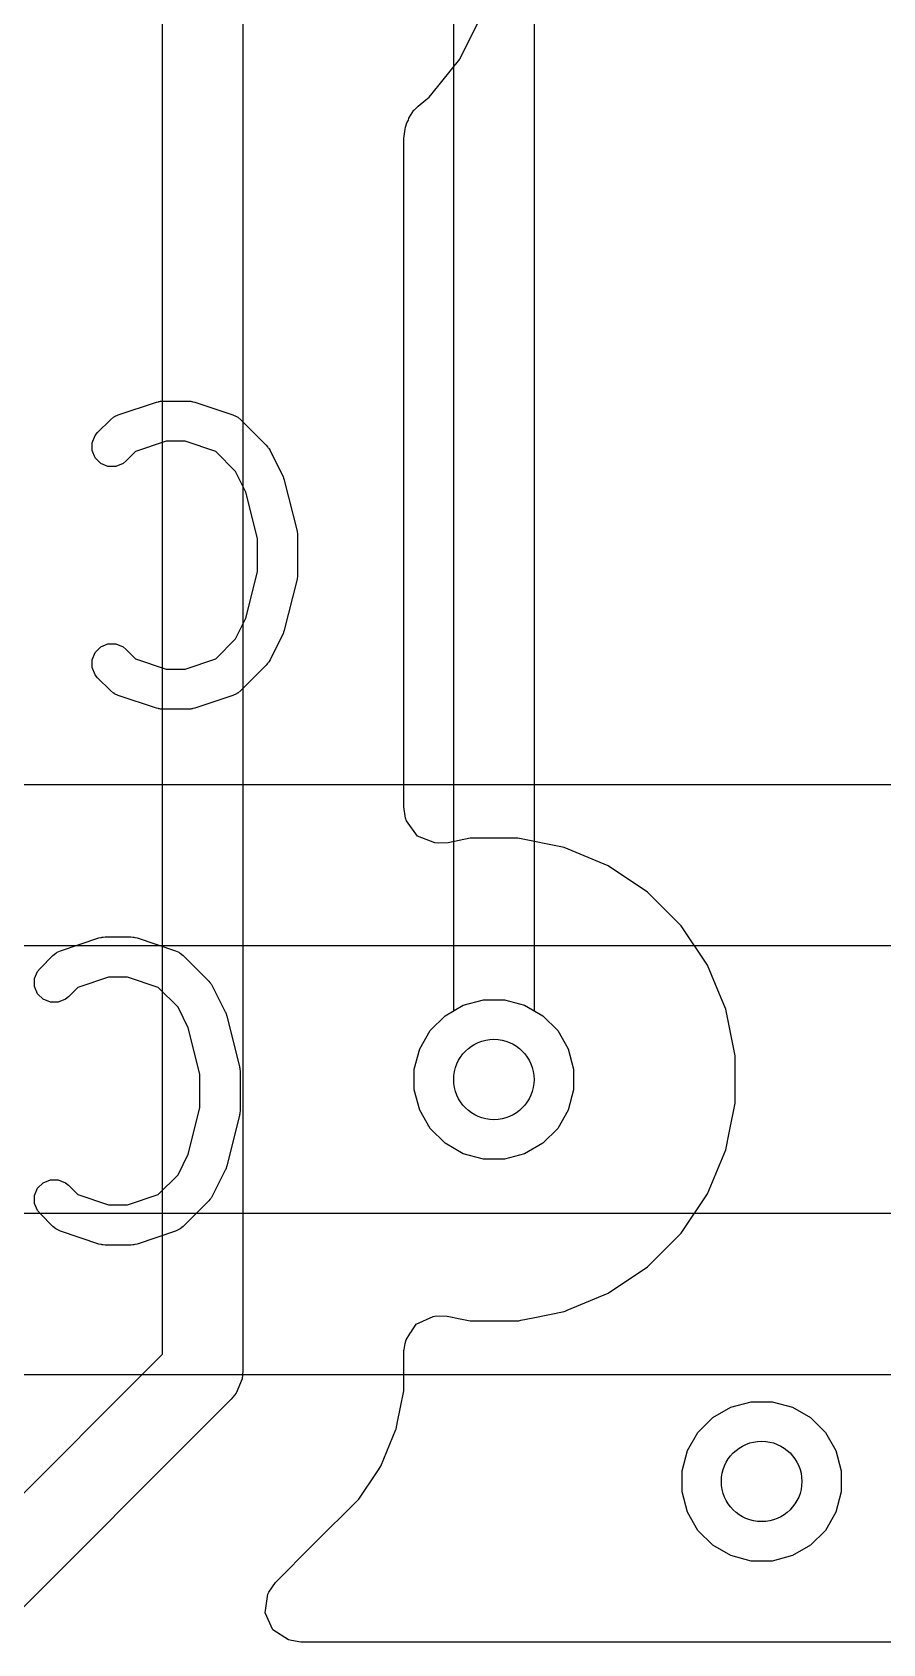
# Model space of a CAD drawing. Header units: inches. Extents: x 1.3 to 5.24, y -7.03 to -1.12.
# Drawn here: x 2.373 to 2.4981, y -6.6577 to -6.4209 of the extents above; entities that cross this region are included whole.
import ezdxf

# ---------------------------------------------------------------- set-up
doc = ezdxf.new("R2010")
doc.units = ezdxf.units.IN
doc.header["$MEASUREMENT"] = 0
for name, color, linetype, true_color in [('B.Cu', 153, 'CONTINUOUS', 0x4d7fc4), ('B.Silkscreen', 31, 'CONTINUOUS', 0xe8b2a7), ('F.Cu', 13, 'CONTINUOUS', 0xc83434), ('In1.Cu', 91, 'CONTINUOUS', 0x7fc87f), ('In2.Cu', 33, 'CONTINUOUS', 0xce7d2c)]:
    doc.layers.add(name, color=color, linetype=linetype, true_color=true_color)

msp = doc.modelspace()

# ---------------------------------------------------------------- linework, layer by layer
at = {"layer": 'B.Cu', "linetype": 'CONTINUOUS'}
for p, q in [((2.39222, -6.61517), (2.39222, -6.41634)), ((2.40404, -6.41634), (2.40404, -6.61762)), ((2.43593, -6.42486), (2.43912, -6.41843)), ((2.4333, -6.42814), (2.43593, -6.42486)), ((2.43187, -6.42992), (2.4333, -6.42814)), ((2.42924, -6.43231), (2.42981, -6.43177)), ((2.42981, -6.43177), (2.43095, -6.43085)), ((2.43095, -6.43085), (2.43144, -6.43045)), ((2.43144, -6.43045), (2.43187, -6.42992)), ((2.42814, -6.43424), (2.42837, -6.43383)), ((2.42837, -6.43383), (2.42842, -6.43351)), ((2.42842, -6.43351), (2.42919, -6.43235)), ((2.42919, -6.43235), (2.42924, -6.43231)), ((2.42768, -6.43652), (2.42787, -6.43514)), ((2.42768, -6.53475), (2.42768, -6.43652)), ((2.42787, -6.43514), (2.42796, -6.43485)), ((2.42796, -6.43485), (2.42814, -6.43424)), ((2.42796, -6.53638), (2.42768, -6.53475)), ((2.4281, -6.53678), (2.42796, -6.53638)), ((2.42971, -6.53902), (2.4281, -6.53678)), ((2.43227, -6.54002), (2.42971, -6.53902)), ((2.43281, -6.54007), (2.43227, -6.54002)), ((2.4342, -6.54), (2.43281, -6.54007)), ((2.43745, -6.53935), (2.4342, -6.54)), ((2.4342, -6.54), (2.4342, -6.54)), ((2.44444, -6.53935), (2.43745, -6.53935)), ((2.43745, -6.53935), (2.43745, -6.53935)), ((2.43745, -6.53935), (2.43745, -6.53935)), ((2.45129, -6.54071), (2.44444, -6.53935)), ((2.44444, -6.53935), (2.44444, -6.53935)), ((2.44444, -6.53935), (2.44444, -6.53935)), ((2.45774, -6.54338), (2.45129, -6.54071)), ((2.45129, -6.54071), (2.45129, -6.54071)), ((2.45129, -6.54071), (2.45129, -6.54071)), ((2.45774, -6.54339), (2.45774, -6.54338)), ((2.46354, -6.54727), (2.45774, -6.54339)), ((2.45774, -6.54339), (2.45774, -6.54339)), ((2.45774, -6.54339), (2.45774, -6.54339)), ((2.45774, -6.54339), (2.45774, -6.54339)), ((2.46848, -6.5522), (2.46354, -6.54727)), ((2.46354, -6.54727), (2.46354, -6.54727)), ((2.46354, -6.54727), (2.46354, -6.54727)), ((2.47236, -6.55801), (2.46848, -6.5522)), ((2.46848, -6.5522), (2.46848, -6.5522)), ((2.46848, -6.5522), (2.46848, -6.5522)), ((2.47296, -6.55944), (2.47236, -6.55801)), ((2.47236, -6.55801), (2.47236, -6.55801)), ((2.47437, -6.56285), (2.47296, -6.55944)), ((2.43375, -6.56543), (2.43642, -6.56389)), ((2.43642, -6.56389), (2.4394, -6.56309)), ((2.4394, -6.56309), (2.44249, -6.56309)), ((2.44249, -6.56309), (2.44546, -6.56389)), ((2.44546, -6.56389), (2.44813, -6.56543)), ((2.47504, -6.56446), (2.47437, -6.56285)), ((2.47437, -6.56285), (2.47437, -6.56285)), ((2.4764, -6.57131), (2.47504, -6.56446)), ((2.47504, -6.56446), (2.47504, -6.56446)), ((2.43157, -6.56761), (2.43375, -6.56543)), ((2.44813, -6.56543), (2.45032, -6.56761)), ((2.43003, -6.57028), (2.43157, -6.56761)), ((2.45032, -6.56761), (2.45186, -6.57028)), ((2.42923, -6.57326), (2.43003, -6.57028)), ((2.45186, -6.57028), (2.45265, -6.57326)), ((2.4764, -6.5783), (2.4764, -6.57131)), ((2.4764, -6.57131), (2.4764, -6.57131)), ((2.42923, -6.57634), (2.42923, -6.57326)), ((2.45265, -6.57326), (2.45265, -6.57634)), ((2.43003, -6.57932), (2.42923, -6.57634)), ((2.45265, -6.57634), (2.45186, -6.57932)), ((2.47553, -6.58266), (2.4764, -6.5783)), ((2.4764, -6.5783), (2.4764, -6.5783)), ((2.43157, -6.58199), (2.43003, -6.57932)), ((2.45186, -6.57932), (2.45032, -6.58199)), ((2.43375, -6.58417), (2.43157, -6.58199)), ((2.45032, -6.58199), (2.44813, -6.58417)), ((2.47504, -6.58514), (2.47553, -6.58266)), ((2.43642, -6.58572), (2.43375, -6.58417)), ((2.4394, -6.58651), (2.43642, -6.58572)), ((2.44546, -6.58572), (2.44249, -6.58651)), ((2.44813, -6.58417), (2.44546, -6.58572)), ((2.47236, -6.5916), (2.47504, -6.58514)), ((2.44249, -6.58651), (2.4394, -6.58651)), ((2.46848, -6.5974), (2.47236, -6.5916)), ((2.46354, -6.60234), (2.46848, -6.5974)), ((2.45774, -6.60622), (2.46354, -6.60234)), ((2.45173, -6.60871), (2.45774, -6.60622)), ((2.45774, -6.60622), (2.45774, -6.60622)), ((2.45774, -6.60622), (2.45774, -6.60622)), ((2.44672, -6.6098), (2.45129, -6.60889)), ((2.45129, -6.60889), (2.45141, -6.60884)), ((2.45129, -6.60889), (2.45129, -6.60889)), ((2.45129, -6.60889), (2.45129, -6.60889)), ((2.45129, -6.60889), (2.45129, -6.60889)), ((2.45129, -6.60889), (2.45129, -6.60889)), ((2.45141, -6.60884), (2.45173, -6.60871)), ((2.45173, -6.60871), (2.45173, -6.60871)), ((2.42872, -6.61199), (2.42952, -6.61075)), ((2.42952, -6.61075), (2.43202, -6.60961)), ((2.43202, -6.60961), (2.43245, -6.60954)), ((2.43245, -6.60954), (2.43409, -6.60959)), ((2.43409, -6.60959), (2.43479, -6.60973)), ((2.43479, -6.60973), (2.43526, -6.60982)), ((2.43526, -6.60982), (2.43526, -6.60982)), ((2.43526, -6.60982), (2.43745, -6.61026)), ((2.43745, -6.61026), (2.44444, -6.61026)), ((2.44444, -6.61026), (2.4446, -6.61026)), ((2.4446, -6.61026), (2.44491, -6.61016)), ((2.44491, -6.61016), (2.44672, -6.6098)), ((2.44672, -6.6098), (2.44672, -6.6098)), ((2.42775, -6.61447), (2.42787, -6.61359)), ((2.42787, -6.61359), (2.42803, -6.61306)), ((2.42803, -6.61306), (2.42859, -6.61219)), ((2.42859, -6.61219), (2.42864, -6.61205)), ((2.42864, -6.61205), (2.42872, -6.61199)), ((2.35976, -6.64764), (2.39222, -6.61517)), ((2.42768, -6.61479), (2.42769, -6.61463)), ((2.42768, -6.62053), (2.42768, -6.61479)), ((2.42769, -6.61463), (2.42775, -6.61447)), ((2.40392, -6.61877), (2.40304, -6.6209)), ((2.40404, -6.61762), (2.40392, -6.61877)), ((2.40304, -6.6209), (2.40231, -6.62179)), ((2.42714, -6.62322), (2.42768, -6.62053)), ((2.40231, -6.62179), (2.36638, -6.65772)), ((2.42676, -6.62512), (2.42714, -6.62322)), ((2.42656, -6.62616), (2.42676, -6.62512)), ((2.42431, -6.63161), (2.42654, -6.62624)), ((2.42654, -6.62624), (2.42656, -6.62616)), ((2.42108, -6.63645), (2.42376, -6.63244)), ((2.42376, -6.63244), (2.42431, -6.63161)), ((2.41438, -6.64315), (2.42108, -6.63645)), ((2.40881, -6.64873), (2.41438, -6.64315)), ((2.40782, -6.65015), (2.40881, -6.64873)), ((2.4073, -6.65315), (2.40769, -6.65043)), ((2.40769, -6.65043), (2.40782, -6.65015)), ((2.40844, -6.65565), (2.4073, -6.65315)), ((2.41076, -6.65714), (2.40844, -6.65565)), ((2.41119, -6.65726), (2.41076, -6.65714)), ((2.41256, -6.65746), (2.41119, -6.65726)), ((2.79784, -6.65746), (2.41256, -6.65746))]:
    msp.add_line(p, q, dxfattribs=at)
at = {"layer": 'B.Cu'}
for centre in [(2.44094, -6.5748), (2.48031, -6.63386)]:
    msp.add_circle(centre, 0.00591, dxfattribs=at)
at = {"layer": 'B.Silkscreen', "linetype": 'CONTINUOUS'}
for p, q in [((2.3857, -6.47714), (2.39132, -6.47526)), ((2.39132, -6.47526), (2.39161, -6.4752)), ((2.39161, -6.4752), (2.39168, -6.47517)), ((2.39168, -6.47517), (2.39179, -6.47516)), ((2.39179, -6.47516), (2.39189, -6.47513)), ((2.39189, -6.47513), (2.39197, -6.47514)), ((2.39197, -6.47514), (2.39226, -6.47511)), ((2.39226, -6.47511), (2.39601, -6.47511)), ((2.39601, -6.47511), (2.3963, -6.47514)), ((2.3963, -6.47514), (2.39638, -6.47513)), ((2.39638, -6.47513), (2.39648, -6.47516)), ((2.39648, -6.47516), (2.39658, -6.47517)), ((2.39658, -6.47517), (2.39665, -6.4752)), ((2.39665, -6.4752), (2.39694, -6.47526)), ((2.39694, -6.47526), (2.40256, -6.47714)), ((2.38267, -6.47973), (2.38454, -6.47785)), ((2.38454, -6.47785), (2.38499, -6.47748)), ((2.38499, -6.47748), (2.38509, -6.47744)), ((2.38509, -6.47744), (2.38517, -6.47737)), ((2.38517, -6.47737), (2.3857, -6.47714)), ((2.40256, -6.47714), (2.40309, -6.47737)), ((2.40309, -6.47737), (2.40317, -6.47744)), ((2.40317, -6.47744), (2.40327, -6.47748)), ((2.40327, -6.47748), (2.40372, -6.47785)), ((2.40372, -6.47785), (2.40747, -6.4816)), ((2.38186, -6.48124), (2.3823, -6.48017)), ((2.38186, -6.48239), (2.38186, -6.48124)), ((2.3823, -6.48017), (2.38267, -6.47973)), ((2.39274, -6.48102), (2.38823, -6.48252)), ((2.39553, -6.48102), (2.39274, -6.48102)), ((2.40004, -6.48252), (2.39553, -6.48102)), ((2.3823, -6.48345), (2.38186, -6.48239)), ((2.38312, -6.48427), (2.3823, -6.48345)), ((2.38685, -6.4839), (2.3864, -6.48427)), ((2.38823, -6.48252), (2.38685, -6.4839)), ((2.40295, -6.48544), (2.40004, -6.48252)), ((2.40747, -6.4816), (2.40765, -6.48183)), ((2.40765, -6.48183), (2.40771, -6.48188)), ((2.40771, -6.48188), (2.40777, -6.48197)), ((2.40777, -6.48197), (2.40784, -6.48205)), ((2.40784, -6.48205), (2.40787, -6.48212)), ((2.40787, -6.48212), (2.40802, -6.48237)), ((2.40802, -6.48237), (2.4099, -6.48612)), ((2.38418, -6.48471), (2.38312, -6.48427)), ((2.38533, -6.48471), (2.38418, -6.48471)), ((2.3864, -6.48427), (2.38533, -6.48471)), ((2.40447, -6.48847), (2.40295, -6.48544)), ((2.4099, -6.48612), (2.40991, -6.48616)), ((2.40991, -6.48616), (2.40993, -6.48618)), ((2.40993, -6.48618), (2.41001, -6.48642)), ((2.40618, -6.4953), (2.40447, -6.48847)), ((2.41001, -6.48642), (2.4101, -6.48666)), ((2.4101, -6.48666), (2.4101, -6.48668)), ((2.4101, -6.48668), (2.41012, -6.48672)), ((2.41012, -6.48672), (2.41199, -6.49422)), ((2.40618, -6.5002), (2.40618, -6.4953)), ((2.41199, -6.49422), (2.41201, -6.49432)), ((2.41201, -6.49432), (2.41203, -6.49436)), ((2.41203, -6.49436), (2.41205, -6.49458)), ((2.41205, -6.49458), (2.41208, -6.49479)), ((2.41208, -6.49479), (2.41207, -6.49484)), ((2.41207, -6.49484), (2.41208, -6.49494)), ((2.41208, -6.49494), (2.41208, -6.50056)), ((2.40447, -6.50703), (2.40618, -6.5002)), ((2.41199, -6.50128), (2.41012, -6.50878)), ((2.41201, -6.50118), (2.41199, -6.50128)), ((2.41203, -6.50114), (2.41201, -6.50118)), ((2.41205, -6.50092), (2.41203, -6.50114)), ((2.41208, -6.5007), (2.41205, -6.50092)), ((2.41208, -6.50056), (2.41207, -6.50066)), ((2.41207, -6.50066), (2.41208, -6.5007)), ((2.40295, -6.51006), (2.40447, -6.50703)), ((2.4099, -6.50938), (2.40802, -6.51313)), ((2.40991, -6.50934), (2.4099, -6.50938)), ((2.40993, -6.50932), (2.40991, -6.50934)), ((2.41001, -6.50908), (2.40993, -6.50932)), ((2.4101, -6.50884), (2.41001, -6.50908)), ((2.41012, -6.50878), (2.4101, -6.50882)), ((2.4101, -6.50882), (2.4101, -6.50884)), ((2.38186, -6.51311), (2.3823, -6.51204)), ((2.3823, -6.51204), (2.38312, -6.51123)), ((2.38312, -6.51123), (2.38418, -6.51079)), ((2.38418, -6.51079), (2.38533, -6.51079)), ((2.38533, -6.51079), (2.3864, -6.51123)), ((2.3864, -6.51123), (2.38685, -6.5116)), ((2.38685, -6.5116), (2.38823, -6.51298)), ((2.40004, -6.51298), (2.40295, -6.51006)), ((2.38186, -6.51426), (2.38186, -6.51311)), ((2.3823, -6.51532), (2.38186, -6.51426)), ((2.38823, -6.51298), (2.39274, -6.51448)), ((2.39274, -6.51448), (2.39553, -6.51448)), ((2.39553, -6.51448), (2.40004, -6.51298)), ((2.40747, -6.5139), (2.40372, -6.51765)), ((2.40765, -6.51367), (2.40747, -6.5139)), ((2.40771, -6.51362), (2.40765, -6.51367)), ((2.40777, -6.51353), (2.40771, -6.51362)), ((2.40784, -6.51345), (2.40777, -6.51353)), ((2.40787, -6.51338), (2.40784, -6.51345)), ((2.40802, -6.51313), (2.40787, -6.51338)), ((2.38267, -6.51577), (2.3823, -6.51532)), ((2.38454, -6.51765), (2.38267, -6.51577)), ((2.38499, -6.51801), (2.38454, -6.51765)), ((2.38509, -6.51805), (2.38499, -6.51801)), ((2.38517, -6.51812), (2.38509, -6.51805)), ((2.3857, -6.51836), (2.38517, -6.51812)), ((2.39132, -6.52024), (2.3857, -6.51836)), ((2.40256, -6.51836), (2.39694, -6.52024)), ((2.40309, -6.51812), (2.40256, -6.51836)), ((2.40317, -6.51805), (2.40309, -6.51812)), ((2.40327, -6.51801), (2.40317, -6.51805)), ((2.40372, -6.51765), (2.40327, -6.51801)), ((2.39161, -6.5203), (2.39132, -6.52024)), ((2.39168, -6.52033), (2.39161, -6.5203)), ((2.39179, -6.52034), (2.39168, -6.52033)), ((2.39189, -6.52036), (2.39179, -6.52034)), ((2.39197, -6.52036), (2.39189, -6.52036)), ((2.39226, -6.52039), (2.39197, -6.52036)), ((2.39601, -6.52039), (2.39226, -6.52039)), ((2.3963, -6.52036), (2.39601, -6.52039)), ((2.39638, -6.52036), (2.3963, -6.52036)), ((2.39648, -6.52034), (2.39638, -6.52036)), ((2.39658, -6.52033), (2.39648, -6.52034)), ((2.39665, -6.5203), (2.39658, -6.52033)), ((2.39694, -6.52024), (2.39665, -6.5203)), ((2.37723, -6.55588), (2.38286, -6.554)), ((2.38286, -6.554), (2.38314, -6.55394)), ((2.38314, -6.55394), (2.38322, -6.55391)), ((2.38322, -6.55391), (2.38332, -6.5539)), ((2.38332, -6.5539), (2.38342, -6.55387)), ((2.38342, -6.55387), (2.3835, -6.55388)), ((2.3835, -6.55388), (2.38379, -6.55385)), ((2.38379, -6.55385), (2.38754, -6.55385)), ((2.38754, -6.55385), (2.38783, -6.55388)), ((2.38783, -6.55388), (2.38791, -6.55387)), ((2.38791, -6.55387), (2.38801, -6.5539)), ((2.38801, -6.5539), (2.38812, -6.55391)), ((2.38812, -6.55391), (2.38819, -6.55394)), ((2.38819, -6.55394), (2.38848, -6.554)), ((2.38848, -6.554), (2.3941, -6.55588)), ((2.37421, -6.55847), (2.37608, -6.55659)), ((2.37608, -6.55659), (2.37653, -6.55622)), ((2.37653, -6.55622), (2.37663, -6.55618)), ((2.37663, -6.55618), (2.37671, -6.55611)), ((2.37671, -6.55611), (2.37723, -6.55588)), ((2.3941, -6.55588), (2.39463, -6.55611)), ((2.39463, -6.55611), (2.39471, -6.55618)), ((2.39471, -6.55618), (2.39481, -6.55622)), ((2.39481, -6.55622), (2.39525, -6.55659)), ((2.39525, -6.55659), (2.399, -6.56034)), ((2.3734, -6.55998), (2.37384, -6.55891)), ((2.37384, -6.55891), (2.37421, -6.55847)), ((2.3734, -6.56113), (2.3734, -6.55998)), ((2.37384, -6.56219), (2.3734, -6.56113)), ((2.37976, -6.56126), (2.37838, -6.56264)), ((2.38427, -6.55976), (2.37976, -6.56126)), ((2.38706, -6.55976), (2.38427, -6.55976)), ((2.39157, -6.56126), (2.38706, -6.55976)), ((2.39449, -6.56418), (2.39157, -6.56126)), ((2.399, -6.56034), (2.39919, -6.56057)), ((2.39919, -6.56057), (2.39925, -6.56062)), ((2.39925, -6.56062), (2.3993, -6.56071)), ((2.3993, -6.56071), (2.39937, -6.56079)), ((2.39937, -6.56079), (2.3994, -6.56086)), ((2.3994, -6.56086), (2.39956, -6.56111)), ((2.39956, -6.56111), (2.40143, -6.56486)), ((2.37465, -6.56301), (2.37384, -6.56219)), ((2.37572, -6.56345), (2.37465, -6.56301)), ((2.37687, -6.56345), (2.37572, -6.56345)), ((2.37793, -6.56301), (2.37687, -6.56345)), ((2.37838, -6.56264), (2.37793, -6.56301)), ((2.396, -6.56721), (2.39449, -6.56418)), ((2.40143, -6.56486), (2.40145, -6.5649)), ((2.40145, -6.5649), (2.40146, -6.56492)), ((2.40146, -6.56492), (2.40155, -6.56516)), ((2.40155, -6.56516), (2.40164, -6.5654)), ((2.40164, -6.5654), (2.40164, -6.56542)), ((2.40164, -6.56542), (2.40166, -6.56546)), ((2.40166, -6.56546), (2.40353, -6.57296)), ((2.39771, -6.57404), (2.396, -6.56721)), ((2.40353, -6.57296), (2.40354, -6.57306)), ((2.40354, -6.57306), (2.40356, -6.5731)), ((2.40356, -6.5731), (2.40358, -6.57332)), ((2.40358, -6.57332), (2.40361, -6.57353)), ((2.40361, -6.57353), (2.40361, -6.57358)), ((2.40361, -6.57358), (2.40362, -6.57368)), ((2.40362, -6.57368), (2.40362, -6.5793)), ((2.39771, -6.57894), (2.39771, -6.57404)), ((2.396, -6.58577), (2.39771, -6.57894)), ((2.40353, -6.58002), (2.40166, -6.58752)), ((2.40354, -6.57992), (2.40353, -6.58002)), ((2.40356, -6.57988), (2.40354, -6.57992)), ((2.40358, -6.57966), (2.40356, -6.57988)), ((2.40361, -6.57944), (2.40358, -6.57966)), ((2.40362, -6.5793), (2.40361, -6.5794)), ((2.40361, -6.5794), (2.40361, -6.57944)), ((2.39449, -6.5888), (2.396, -6.58577)), ((2.40143, -6.58812), (2.39956, -6.59187)), ((2.40145, -6.58808), (2.40143, -6.58812)), ((2.40146, -6.58806), (2.40145, -6.58808)), ((2.40155, -6.58782), (2.40146, -6.58806)), ((2.40164, -6.58758), (2.40155, -6.58782)), ((2.40166, -6.58752), (2.40164, -6.58756)), ((2.40164, -6.58756), (2.40164, -6.58758)), ((2.37384, -6.59078), (2.37465, -6.58997)), ((2.37465, -6.58997), (2.37572, -6.58953)), ((2.37572, -6.58953), (2.37687, -6.58953)), ((2.37687, -6.58953), (2.37793, -6.58997)), ((2.37793, -6.58997), (2.37838, -6.59034)), ((2.37838, -6.59034), (2.37976, -6.59172)), ((2.39157, -6.59172), (2.39449, -6.5888)), ((2.3734, -6.59185), (2.37384, -6.59078)), ((2.3734, -6.593), (2.3734, -6.59185)), ((2.37976, -6.59172), (2.38427, -6.59322)), ((2.38706, -6.59322), (2.39157, -6.59172)), ((2.399, -6.59264), (2.39525, -6.59639)), ((2.39919, -6.59241), (2.399, -6.59264)), ((2.39925, -6.59236), (2.39919, -6.59241)), ((2.3993, -6.59227), (2.39925, -6.59236)), ((2.39937, -6.59219), (2.3993, -6.59227)), ((2.3994, -6.59212), (2.39937, -6.59219)), ((2.39956, -6.59187), (2.3994, -6.59212)), ((2.37384, -6.59406), (2.3734, -6.593)), ((2.37421, -6.59451), (2.37384, -6.59406)), ((2.37608, -6.59639), (2.37421, -6.59451)), ((2.38427, -6.59322), (2.38706, -6.59322)), ((2.37653, -6.59675), (2.37608, -6.59639)), ((2.37663, -6.59679), (2.37653, -6.59675)), ((2.37671, -6.59686), (2.37663, -6.59679)), ((2.37723, -6.5971), (2.37671, -6.59686)), ((2.38286, -6.59898), (2.37723, -6.5971)), ((2.3941, -6.5971), (2.38848, -6.59898)), ((2.39463, -6.59686), (2.3941, -6.5971)), ((2.39471, -6.59679), (2.39463, -6.59686)), ((2.39481, -6.59675), (2.39471, -6.59679)), ((2.39525, -6.59639), (2.39481, -6.59675)), ((2.38314, -6.59904), (2.38286, -6.59898)), ((2.38322, -6.59907), (2.38314, -6.59904)), ((2.38332, -6.59908), (2.38322, -6.59907)), ((2.38342, -6.5991), (2.38332, -6.59908)), ((2.3835, -6.5991), (2.38342, -6.5991)), ((2.38379, -6.59913), (2.3835, -6.5991)), ((2.38754, -6.59913), (2.38379, -6.59913)), ((2.38783, -6.5991), (2.38754, -6.59913)), ((2.38791, -6.5991), (2.38783, -6.5991)), ((2.38801, -6.59908), (2.38791, -6.5991)), ((2.38812, -6.59907), (2.38801, -6.59908)), ((2.38819, -6.59904), (2.38812, -6.59907)), ((2.38848, -6.59898), (2.38819, -6.59904))]:
    msp.add_line(p, q, dxfattribs=at)
at = {"layer": 'F.Cu', "linetype": 'CONTINUOUS'}
for p, q in [((3.06347, -6.53148), (2.31942, -6.53148)), ((2.32283, -6.55512), (3.66142, -6.55512)), ((3.65326, -6.59449), (2.32283, -6.59449)), ((2.31942, -6.61813), (3.055, -6.61813))]:
    msp.add_line(p, q, dxfattribs=at)
at = {"layer": 'F.Cu'}
for centre in [(2.44094, -6.5748), (2.48031, -6.63386)]:
    msp.add_circle(centre, 0.00591, dxfattribs=at)
at = {"layer": 'In1.Cu', "linetype": 'CONTINUOUS'}
for p, q in [((2.43375, -6.56543), (2.43642, -6.56389)), ((2.43642, -6.56389), (2.4394, -6.56309)), ((2.4394, -6.56309), (2.44249, -6.56309)), ((2.44249, -6.56309), (2.44546, -6.56389)), ((2.44546, -6.56389), (2.44813, -6.56543)), ((2.43157, -6.56761), (2.43375, -6.56543)), ((2.44813, -6.56543), (2.45032, -6.56761)), ((2.43003, -6.57028), (2.43157, -6.56761)), ((2.45032, -6.56761), (2.45186, -6.57028)), ((2.42923, -6.57326), (2.43003, -6.57028)), ((2.45186, -6.57028), (2.45265, -6.57326)), ((2.42923, -6.57634), (2.42923, -6.57326)), ((2.45265, -6.57326), (2.45265, -6.57634)), ((2.43003, -6.57932), (2.42923, -6.57634)), ((2.45265, -6.57634), (2.45186, -6.57932)), ((2.43157, -6.58199), (2.43003, -6.57932)), ((2.45186, -6.57932), (2.45032, -6.58199)), ((2.43375, -6.58417), (2.43157, -6.58199)), ((2.45032, -6.58199), (2.44813, -6.58417)), ((2.43642, -6.58572), (2.43375, -6.58417)), ((2.4394, -6.58651), (2.43642, -6.58572)), ((2.44546, -6.58572), (2.44249, -6.58651)), ((2.44813, -6.58417), (2.44546, -6.58572)), ((2.44249, -6.58651), (2.4394, -6.58651)), ((2.47312, -6.62449), (2.4758, -6.62295)), ((2.4758, -6.62295), (2.47877, -6.62215)), ((2.47877, -6.62215), (2.48186, -6.62215)), ((2.48186, -6.62215), (2.48483, -6.62295)), ((2.48483, -6.62295), (2.48751, -6.62449)), ((2.47094, -6.62667), (2.47312, -6.62449)), ((2.48751, -6.62449), (2.48969, -6.62667)), ((2.4694, -6.62934), (2.47094, -6.62667)), ((2.48969, -6.62667), (2.49123, -6.62934)), ((2.46861, -6.63232), (2.4694, -6.62934)), ((2.49123, -6.62934), (2.49202, -6.63232)), ((2.46861, -6.6354), (2.46861, -6.63232)), ((2.49202, -6.63232), (2.49202, -6.6354)), ((2.4694, -6.63838), (2.46861, -6.6354)), ((2.49202, -6.6354), (2.49123, -6.63838)), ((2.47094, -6.64105), (2.4694, -6.63838)), ((2.49123, -6.63838), (2.48969, -6.64105)), ((2.47312, -6.64323), (2.47094, -6.64105)), ((2.48969, -6.64105), (2.48751, -6.64323)), ((2.4758, -6.64477), (2.47312, -6.64323)), ((2.47877, -6.64557), (2.4758, -6.64477)), ((2.48483, -6.64477), (2.48186, -6.64557)), ((2.48751, -6.64323), (2.48483, -6.64477)), ((2.48186, -6.64557), (2.47877, -6.64557))]:
    msp.add_line(p, q, dxfattribs=at)
at = {"layer": 'In1.Cu'}
for centre in [(2.44094, -6.5748), (2.48031, -6.63386)]:
    msp.add_circle(centre, 0.00591, dxfattribs=at)
at = {"layer": 'In2.Cu', "linetype": 'CONTINUOUS'}
for p, q in [((2.44685, -6.33858), (2.44685, -6.56469)), ((2.43504, -6.56469), (2.43504, -6.34449)), ((2.43157, -6.56761), (2.43375, -6.56543)), ((2.43375, -6.56543), (2.43504, -6.56469)), ((2.44685, -6.56469), (2.44813, -6.56543)), ((2.44813, -6.56543), (2.45032, -6.56761)), ((2.43003, -6.57028), (2.43157, -6.56761)), ((2.45032, -6.56761), (2.45186, -6.57028)), ((2.42923, -6.57326), (2.43003, -6.57028)), ((2.45186, -6.57028), (2.45265, -6.57326)), ((2.42923, -6.57634), (2.42923, -6.57326)), ((2.45265, -6.57326), (2.45265, -6.57634)), ((2.43003, -6.57932), (2.42923, -6.57634)), ((2.45265, -6.57634), (2.45186, -6.57932)), ((2.43157, -6.58199), (2.43003, -6.57932)), ((2.45186, -6.57932), (2.45032, -6.58199)), ((2.43375, -6.58417), (2.43157, -6.58199)), ((2.45032, -6.58199), (2.44813, -6.58417)), ((2.43642, -6.58572), (2.43375, -6.58417)), ((2.4394, -6.58651), (2.43642, -6.58572)), ((2.44546, -6.58572), (2.44249, -6.58651)), ((2.44813, -6.58417), (2.44546, -6.58572)), ((2.44249, -6.58651), (2.4394, -6.58651)), ((2.47312, -6.62449), (2.4758, -6.62295)), ((2.4758, -6.62295), (2.47877, -6.62215)), ((2.47877, -6.62215), (2.48186, -6.62215)), ((2.48186, -6.62215), (2.48483, -6.62295)), ((2.48483, -6.62295), (2.48751, -6.62449)), ((2.47094, -6.62667), (2.47312, -6.62449)), ((2.48751, -6.62449), (2.48969, -6.62667)), ((2.4694, -6.62934), (2.47094, -6.62667)), ((2.48969, -6.62667), (2.49123, -6.62934)), ((2.46861, -6.63232), (2.4694, -6.62934)), ((2.49123, -6.62934), (2.49202, -6.63232)), ((2.46861, -6.6354), (2.46861, -6.63232)), ((2.49202, -6.63232), (2.49202, -6.6354)), ((2.4694, -6.63838), (2.46861, -6.6354)), ((2.49202, -6.6354), (2.49123, -6.63838)), ((2.47094, -6.64105), (2.4694, -6.63838)), ((2.49123, -6.63838), (2.48969, -6.64105)), ((2.47312, -6.64323), (2.47094, -6.64105)), ((2.48969, -6.64105), (2.48751, -6.64323)), ((2.4758, -6.64477), (2.47312, -6.64323)), ((2.47877, -6.64557), (2.4758, -6.64477)), ((2.48483, -6.64477), (2.48186, -6.64557)), ((2.48751, -6.64323), (2.48483, -6.64477)), ((2.48186, -6.64557), (2.47877, -6.64557))]:
    msp.add_line(p, q, dxfattribs=at)
at = {"layer": 'In2.Cu'}
for centre in [(2.44094, -6.5748), (2.48031, -6.63386)]:
    msp.add_circle(centre, 0.00591, dxfattribs=at)

doc.saveas('drawing.dxf')
